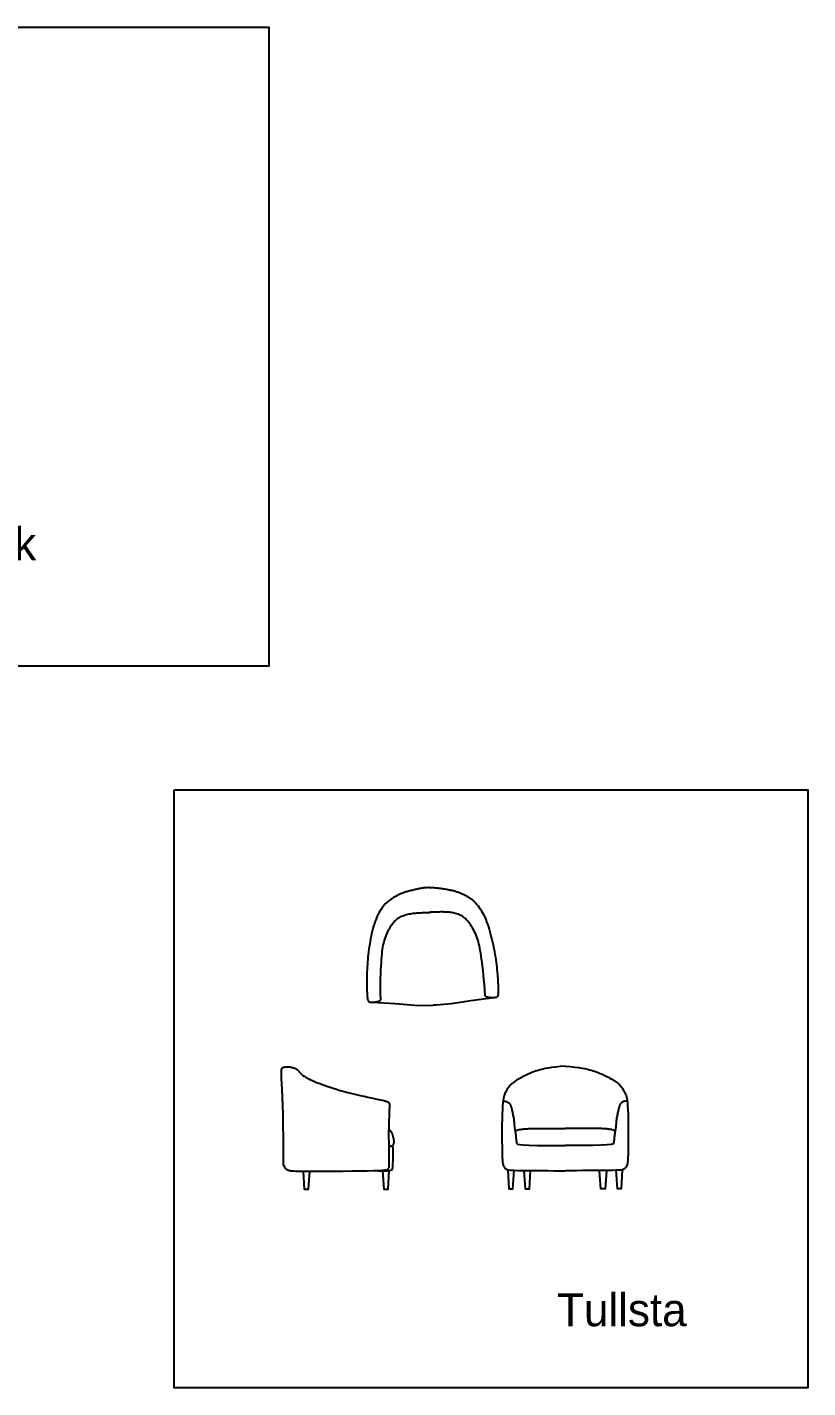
# Model space of a CAD drawing. Header units: centimetres. Extents: x 143523.8 to 143547.5, y 129048.9 to 129064.9.
# Drawn here: x 143537.6 to 143542.35, y 129056.6 to 129064.87 of the extents above; entities that cross this region are included whole.
import ezdxf

# ---------------------------------------------------------------- set-up
doc = ezdxf.new("R2010")
doc.units = ezdxf.units.CM
doc.layers.add('ARREDI_1piano', color=7, linetype='Continuous', lineweight=25)

# ---------------------------------------------------------------- blocks, each defined once
blk = doc.blocks.new('A$C0A122CAD')
at = {"color": 7}
for points in [[(-87.8, 66.83), (-88.46, 66.83), (-89.05, 66.82), (-89.58, 66.8), (-90.06, 66.77), (-90.48, 66.74), (-90.87, 66.71), (-91.23, 66.67), (-91.56, 66.63), (-91.87, 66.59), (-92.18, 66.55), (-92.49, 66.5), (-92.8, 66.45), (-93.13, 66.39), (-93.49, 66.32), (-93.87, 66.25), (-94.3, 66.16), (-94.77, 66.07), (-95.28, 65.97), (-95.82, 65.86), (-96.37, 65.75), (-96.93, 65.64), (-97.48, 65.52), (-98.02, 65.41), (-98.53, 65.3), (-99, 65.2), (-99.45, 65.1), (-99.87, 64.99), (-100.29, 64.88), (-100.72, 64.75), (-101.15, 64.61), (-101.61, 64.44), (-102.11, 64.25), (-102.64, 64.02), (-103.21, 63.77), (-103.81, 63.48), (-104.43, 63.18), (-105.06, 62.85), (-105.7, 62.5), (-106.34, 62.13), (-106.97, 61.74), (-107.59, 61.34), (-108.19, 60.92), (-108.79, 60.47), (-109.37, 59.99), (-109.95, 59.47), (-110.51, 58.9), (-111.08, 58.27), (-111.63, 57.58), (-112.19, 56.83), (-112.74, 56.01), (-113.28, 55.12), (-113.81, 54.18), (-114.33, 53.18), (-114.83, 52.13), (-115.3, 51.03), (-115.76, 49.88), (-116.18, 48.69), (-116.58, 47.46), (-116.95, 46.21), (-117.3, 44.93), (-117.63, 43.63), (-117.93, 42.33), (-118.22, 41.03), (-118.48, 39.74), (-118.73, 38.46), (-118.96, 37.19), (-119.18, 35.93), (-119.38, 34.68), (-119.56, 33.43), (-119.73, 32.18), (-119.88, 30.93), (-120.01, 29.67), (-120.14, 28.41), (-120.24, 27.15), (-120.34, 25.9), (-120.42, 24.67), (-120.49, 23.47), (-120.55, 22.3), (-120.6, 21.18), (-120.64, 20.11), (-120.67, 19.1), (-120.69, 18.15), (-120.71, 17.26), (-120.71, 16.44), (-120.71, 15.68), (-120.7, 14.99), (-120.69, 14.36), (-120.67, 13.8), (-120.64, 13.31), (-120.61, 12.88), (-120.57, 12.5), (-120.52, 12.18), (-120.45, 11.9), (-120.38, 11.67), (-120.3, 11.47), (-120.2, 11.3), (-120.09, 11.16), (-119.96, 11.05), (-119.81, 10.96), (-119.64, 10.88), (-119.46, 10.83), (-119.25, 10.79), (-119.01, 10.76), (-118.75, 10.74), (-118.46, 10.73), (-118.15, 10.74), (-117.82, 10.74), (-117.48, 10.76), (-117.14, 10.79), (-116.79, 10.82), (-116.44, 10.85), (-116.1, 10.9), (-115.77, 10.95), (-115.46, 11.01), (-115.17, 11.09), (-114.89, 11.19), (-114.63, 11.33), (-114.4, 11.49), (-114.19, 11.7), (-114, 11.96)], [(-88.17, 66.83), (-87.5, 66.83), (-86.91, 66.82), (-86.38, 66.8), (-85.91, 66.77), (-85.48, 66.74), (-85.1, 66.71), (-84.74, 66.67), (-84.41, 66.63), (-84.09, 66.59), (-83.79, 66.55), (-83.48, 66.5), (-83.17, 66.45), (-82.83, 66.39), (-82.48, 66.32), (-82.09, 66.25), (-81.66, 66.16), (-81.19, 66.07), (-80.68, 65.97), (-80.15, 65.86), (-79.59, 65.75), (-79.04, 65.64), (-78.48, 65.52), (-77.95, 65.41), (-77.44, 65.3), (-76.97, 65.2), (-76.52, 65.1), (-76.09, 64.99), (-75.67, 64.88), (-75.25, 64.75), (-74.81, 64.61), (-74.35, 64.44), (-73.86, 64.25), (-73.33, 64.02), (-72.76, 63.77), (-72.16, 63.48), (-71.54, 63.18), (-70.91, 62.85), (-70.27, 62.5), (-69.63, 62.13), (-69, 61.74), (-68.38, 61.34), (-67.77, 60.92), (-67.18, 60.47), (-66.6, 59.99), (-66.02, 59.47), (-65.45, 58.9), (-64.89, 58.27), (-64.33, 57.58), (-63.78, 56.83), (-63.23, 56.01), (-62.68, 55.12), (-62.15, 54.18), (-61.64, 53.18), (-61.14, 52.13), (-60.66, 51.03), (-60.21, 49.88), (-59.78, 48.69), (-59.39, 47.46), (-59.01, 46.21), (-58.66, 44.93), (-58.34, 43.63), (-58.03, 42.33), (-57.75, 41.03), (-57.48, 39.74), (-57.23, 38.46), (-57, 37.19), (-56.79, 35.93), (-56.59, 34.68), (-56.41, 33.43), (-56.24, 32.18), (-56.09, 30.93), (-55.95, 29.67), (-55.83, 28.41), (-55.72, 27.15), (-55.63, 25.9), (-55.55, 24.67), (-55.48, 23.47), (-55.42, 22.3), (-55.37, 21.18), (-55.33, 20.11), (-55.3, 19.1), (-55.27, 18.15), (-55.26, 17.26), (-55.25, 16.44), (-55.25, 15.68), (-55.26, 14.99), (-55.28, 14.36), (-55.3, 13.8), (-55.32, 13.31), (-55.36, 12.88), (-55.4, 12.5), (-55.45, 12.18), (-55.51, 11.9), (-55.58, 11.67), (-55.67, 11.47), (-55.77, 11.3), (-55.88, 11.16), (-56.01, 11.05), (-56.16, 10.96), (-56.32, 10.88), (-56.51, 10.83), (-56.72, 10.79), (-56.95, 10.76), (-57.22, 10.74), (-57.5, 10.73), (-57.81, 10.74), (-58.14, 10.74), (-58.48, 10.76), (-58.83, 10.79), (-59.18, 10.82), (-59.53, 10.85), (-59.87, 10.9), (-60.19, 10.95), (-60.5, 11.01), (-60.8, 11.09), (-61.08, 11.19), (-61.33, 11.33), (-61.57, 11.49), (-61.78, 11.7), (-61.97, 11.96)], [(-114, 11.96), (-113.97, 14.82), (-113.9, 17.51), (-113.8, 20.03), (-113.67, 22.38), (-113.51, 24.57), (-113.35, 26.6), (-113.17, 28.47), (-113, 30.19), (-112.83, 31.77), (-112.67, 33.2), (-112.51, 34.52), (-112.34, 35.74), (-112.15, 36.88), (-111.95, 37.94), (-111.72, 38.95), (-111.47, 39.92), (-111.18, 40.87), (-110.87, 41.8), (-110.52, 42.7), (-110.16, 43.57), (-109.78, 44.41), (-109.39, 45.22), (-108.99, 45.99), (-108.58, 46.72), (-108.18, 47.4), (-107.78, 48.05), (-107.37, 48.65), (-106.96, 49.22), (-106.54, 49.75), (-106.1, 50.25), (-105.66, 50.71), (-105.2, 51.13), (-104.72, 51.53), (-104.23, 51.89), (-103.72, 52.22), (-103.18, 52.52), (-102.63, 52.8), (-102.06, 53.05), (-101.47, 53.27), (-100.86, 53.47), (-100.23, 53.65), (-99.59, 53.8), (-98.94, 53.94), (-98.28, 54.05), (-97.62, 54.15), (-96.96, 54.23), (-96.32, 54.3), (-95.69, 54.35), (-95.08, 54.39), (-94.48, 54.42), (-93.91, 54.44), (-93.34, 54.46), (-92.77, 54.47), (-92.21, 54.47), (-91.65, 54.48), (-91.09, 54.48), (-90.52, 54.48), (-89.96, 54.48), (-89.42, 54.48), (-88.94, 54.49), (-88.51, 54.49), (-88.17, 54.48), (-87.93, 54.48), (-87.8, 54.47)], [(-61.97, 11.96), (-61.99, 14.82), (-62.06, 17.51), (-62.17, 20.03), (-62.3, 22.38), (-62.45, 24.57), (-62.62, 26.6), (-62.79, 28.47), (-62.97, 30.19), (-63.13, 31.77), (-63.29, 33.2), (-63.46, 34.52), (-63.63, 35.74), (-63.81, 36.88), (-64.02, 37.94), (-64.24, 38.95), (-64.5, 39.92), (-64.78, 40.87), (-65.1, 41.8), (-65.44, 42.7), (-65.81, 43.57), (-66.19, 44.41), (-66.58, 45.22), (-66.98, 45.99), (-67.38, 46.72), (-67.78, 47.4), (-68.19, 48.05), (-68.6, 48.65), (-69.01, 49.22), (-69.43, 49.75), (-69.86, 50.25), (-70.31, 50.71), (-70.77, 51.13), (-71.24, 51.53), (-71.74, 51.89), (-72.25, 52.22), (-72.78, 52.52), (-73.33, 52.8), (-73.9, 53.05), (-74.49, 53.27), (-75.1, 53.47), (-75.73, 53.65), (-76.38, 53.8), (-77.03, 53.94), (-77.69, 54.05), (-78.35, 54.15), (-79.01, 54.23), (-79.65, 54.3), (-80.28, 54.35), (-80.89, 54.39), (-81.48, 54.42), (-82.06, 54.44), (-82.63, 54.46), (-83.19, 54.47), (-83.75, 54.47), (-84.32, 54.48), (-84.88, 54.48), (-85.45, 54.48), (-86.01, 54.48), (-86.54, 54.48), (-87.03, 54.49), (-87.45, 54.49), (-87.8, 54.48), (-88.04, 54.48), (-88.17, 54.47)], [(-118.31, 10.73), (-106.82, 9.68), (-97.16, 8.49), (-89.58, 8.12), (-87.98, 8.1)], [(-57.66, 10.73), (-69.15, 9.68), (-78.81, 8.49), (-86.39, 8.12), (-87.98, 8.1)]]:
    blk.add_lwpolyline(points, dxfattribs=at)
blk = doc.blocks.new('A$C2D0B664C')
at = {"color": 7}
for points in [[(11.5, 69.85), (8.73, 69.61), (6.35, 69.35), (4.3, 69.08), (2.56, 68.81), (1.06, 68.52), (-0.21, 68.24), (-1.32, 67.96), (-2.3, 67.68), (-3.19, 67.42), (-4.01, 67.15), (-4.77, 66.9), (-5.48, 66.63), (-6.17, 66.36), (-6.84, 66.09), (-7.51, 65.79), (-8.19, 65.48), (-8.89, 65.15), (-9.61, 64.8), (-10.34, 64.43), (-11.06, 64.05), (-11.78, 63.67), (-12.48, 63.28), (-13.15, 62.89), (-13.79, 62.51), (-14.38, 62.13), (-14.93, 61.76), (-15.44, 61.38), (-15.92, 61.01), (-16.36, 60.63), (-16.78, 60.23), (-17.17, 59.83), (-17.53, 59.41), (-17.87, 58.97), (-18.2, 58.51), (-18.5, 58.03), (-18.79, 57.55), (-19.07, 57.06), (-19.33, 56.57), (-19.57, 56.08), (-19.81, 55.59), (-20.03, 55.1), (-20.24, 54.56), (-20.44, 53.93), (-20.62, 53.14), (-20.78, 52.15), (-20.93, 50.89), (-21.05, 49.33), (-21.16, 47.39), (-21.24, 45.07), (-21.3, 42.42), (-21.34, 39.57), (-21.36, 36.62), (-21.36, 33.66), (-21.35, 30.81), (-21.33, 28.17), (-21.29, 25.84), (-21.24, 23.91), (-21.18, 22.35), (-21.11, 21.11), (-21.02, 20.15), (-20.93, 19.41), (-20.81, 18.86), (-20.68, 18.43), (-20.53, 18.08), (-20.37, 17.78), (-20.19, 17.51), (-20, 17.27), (-19.79, 17.05), (-19.59, 16.86), (-19.37, 16.68), (-19.16, 16.53), (-18.94, 16.4), (-18.72, 16.27), (-18.42, 16.17), (-17.97, 16.07), (-17.3, 15.99), (-16.32, 15.92), (-14.97, 15.86), (-13.16, 15.81), (-10.81, 15.77), (-7.91, 15.74), (-4.61, 15.71), (-1.13, 15.69), (2.31, 15.68), (5.49, 15.67), (8.2, 15.66), (10.22, 15.64), (11.35, 15.63)], [(11.19, 69.85), (13.96, 69.61), (16.35, 69.35), (18.39, 69.08), (20.14, 68.81), (21.63, 68.52), (22.9, 68.24), (24.01, 67.96), (24.99, 67.68), (25.88, 67.42), (26.7, 67.15), (27.46, 66.9), (28.17, 66.63), (28.86, 66.36), (29.53, 66.09), (30.2, 65.79), (30.88, 65.48), (31.58, 65.15), (32.3, 64.8), (33.03, 64.43), (33.76, 64.05), (34.47, 63.67), (35.17, 63.28), (35.85, 62.89), (36.48, 62.51), (37.07, 62.13), (37.62, 61.76), (38.14, 61.38), (38.61, 61.01), (39.06, 60.63), (39.47, 60.23), (39.86, 59.83), (40.22, 59.41), (40.56, 58.97), (40.89, 58.51), (41.2, 58.03), (41.49, 57.55), (41.76, 57.06), (42.02, 56.57), (42.27, 56.08), (42.5, 55.59), (42.72, 55.1), (42.93, 54.56), (43.13, 53.93), (43.31, 53.14), (43.47, 52.15), (43.62, 50.89), (43.75, 49.33), (43.85, 47.39), (43.93, 45.07), (43.99, 42.42), (44.03, 39.57), (44.05, 36.62), (44.05, 33.66), (44.04, 30.81), (44.02, 28.17), (43.98, 25.84), (43.93, 23.91), (43.87, 22.35), (43.8, 21.11), (43.72, 20.15), (43.62, 19.41), (43.5, 18.86), (43.37, 18.43), (43.22, 18.08), (43.06, 17.78), (42.88, 17.51), (42.69, 17.27), (42.49, 17.05), (42.28, 16.86), (42.06, 16.68), (41.85, 16.53), (41.63, 16.4), (41.41, 16.27), (41.11, 16.17), (40.67, 16.07), (39.99, 15.99), (39.02, 15.92), (37.66, 15.86), (35.85, 15.81), (33.5, 15.77), (30.6, 15.74), (27.3, 15.71), (23.82, 15.69), (20.39, 15.68), (17.2, 15.67), (14.49, 15.66), (12.47, 15.64), (11.35, 15.63)], [(-20.84, 51.63), (-20.39, 51.69), (-19.96, 51.69), (-19.57, 51.64), (-19.21, 51.56), (-18.88, 51.44), (-18.58, 51.3), (-18.31, 51.15), (-18.07, 51), (-17.86, 50.84), (-17.67, 50.69), (-17.5, 50.52), (-17.35, 50.35), (-17.22, 50.17), (-17.1, 49.96), (-16.99, 49.74), (-16.88, 49.48), (-16.78, 49.2), (-16.68, 48.88), (-16.58, 48.54), (-16.48, 48.17), (-16.38, 47.77), (-16.28, 47.36), (-16.17, 46.91), (-16.07, 46.45), (-15.96, 45.98), (-15.85, 45.49), (-15.74, 44.99), (-15.64, 44.48), (-15.54, 43.98), (-15.44, 43.48), (-15.36, 43), (-15.29, 42.53), (-15.23, 42.07), (-15.18, 41.64), (-15.14, 41.22), (-15.1, 40.82), (-15.08, 40.44), (-15.05, 40.06), (-15.02, 39.7), (-15, 39.35), (-14.97, 39), (-14.93, 38.66), (-14.9, 38.33), (-14.85, 38), (-14.81, 37.67), (-14.76, 37.34), (-14.71, 37.01), (-14.66, 36.67), (-14.6, 36.33), (-14.54, 35.98), (-14.47, 35.62), (-14.41, 35.25), (-14.35, 34.86), (-14.29, 34.46), (-14.23, 34.04), (-14.18, 33.6), (-14.14, 33.13), (-14.09, 32.65), (-14.05, 32.16), (-14.01, 31.68), (-13.96, 31.21), (-13.91, 30.77), (-13.86, 30.35), (-13.79, 29.98), (-13.67, 29.66), (-13.26, 29.38), (-12.27, 29.15), (-10.41, 28.97), (-7.41, 28.83), (-2.97, 28.73), (3.19, 28.67), (11.35, 28.65)], [(43.53, 51.63), (43.08, 51.69), (42.66, 51.69), (42.26, 51.64), (41.9, 51.56), (41.57, 51.44), (41.27, 51.3), (41, 51.15), (40.76, 51), (40.55, 50.84), (40.36, 50.69), (40.19, 50.52), (40.05, 50.35), (39.91, 50.17), (39.79, 49.96), (39.68, 49.74), (39.58, 49.48), (39.47, 49.2), (39.37, 48.88), (39.27, 48.54), (39.17, 48.17), (39.07, 47.77), (38.97, 47.36), (38.86, 46.91), (38.76, 46.45), (38.65, 45.98), (38.54, 45.49), (38.43, 44.99), (38.33, 44.48), (38.23, 43.98), (38.14, 43.48), (38.05, 43), (37.98, 42.53), (37.92, 42.07), (37.87, 41.64), (37.83, 41.22), (37.8, 40.82), (37.77, 40.44), (37.74, 40.06), (37.72, 39.7), (37.69, 39.35), (37.66, 39), (37.62, 38.66), (37.59, 38.33), (37.55, 38), (37.5, 37.67), (37.45, 37.34), (37.4, 37.01), (37.35, 36.67), (37.29, 36.33), (37.23, 35.98), (37.17, 35.62), (37.1, 35.25), (37.04, 34.86), (36.98, 34.46), (36.93, 34.04), (36.87, 33.6), (36.83, 33.13), (36.78, 32.65), (36.74, 32.16), (36.7, 31.68), (36.65, 31.21), (36.6, 30.77), (36.55, 30.35), (36.49, 29.98), (36.37, 29.66), (35.95, 29.38), (34.96, 29.15), (33.1, 28.97), (30.1, 28.83), (25.66, 28.73), (19.5, 28.67), (11.35, 28.65)], [(-14.58, 36.16), (-14.26, 36.37), (-13.89, 36.55), (-13.48, 36.7), (-13.05, 36.83), (-12.61, 36.93), (-12.17, 37.01), (-11.74, 37.08), (-11.33, 37.14), (-10.95, 37.19), (-10.6, 37.24), (-10.26, 37.28), (-9.93, 37.31), (-9.59, 37.34), (-9.25, 37.36), (-8.88, 37.38), (-8.48, 37.4), (-8.05, 37.42), (-7.58, 37.44), (-7.07, 37.45), (-6.53, 37.47), (-5.95, 37.48), (-5.34, 37.49), (-4.69, 37.5), (-4.01, 37.51), (-3.29, 37.51), (-2.55, 37.52), (-1.77, 37.52), (-0.95, 37.53), (-0.1, 37.53), (0.79, 37.54), (1.72, 37.54), (2.68, 37.55), (3.69, 37.57), (4.73, 37.58), (5.8, 37.59), (6.89, 37.6), (8, 37.6), (9.12, 37.59), (10.23, 37.58), (11.35, 37.55)], [(37.27, 36.16), (36.95, 36.37), (36.58, 36.55), (36.17, 36.7), (35.74, 36.83), (35.3, 36.93), (34.86, 37.01), (34.43, 37.08), (34.02, 37.14), (33.64, 37.19), (33.29, 37.24), (32.95, 37.28), (32.62, 37.31), (32.29, 37.34), (31.94, 37.36), (31.57, 37.38), (31.18, 37.4), (30.74, 37.42), (30.27, 37.44), (29.76, 37.45), (29.22, 37.47), (28.64, 37.48), (28.03, 37.49), (27.38, 37.5), (26.7, 37.51), (25.99, 37.51), (25.24, 37.52), (24.46, 37.52), (23.65, 37.53), (22.79, 37.53), (21.9, 37.54), (20.98, 37.54), (20.01, 37.55), (19, 37.57), (17.96, 37.58), (16.89, 37.59), (15.8, 37.6), (14.69, 37.6), (13.58, 37.59), (12.46, 37.58), (11.35, 37.55)], [(-18.23, 16.13), (-17.77, 6.34), (-15.72, 6.34), (-15.06, 15.86)], [(-10.05, 15.67), (-9.35, 6.34), (-7.08, 6.34), (-6.51, 15.67)], [(32.75, 15.67), (32.04, 6.34), (29.77, 6.34), (29.2, 15.67)], [(40.92, 16.13), (40.46, 6.34), (38.41, 6.34), (37.75, 15.86)]]:
    blk.add_lwpolyline(points, dxfattribs=at)
blk = doc.blocks.new('A$C52583B17')
at = {"color": 7}
blk.add_line((-0.39, 65.21), (-1.15, 65.22), dxfattribs=at)
for points in [[(-55.65, 55.67), (-55.62, 63), (-55.66, 69.75), (-55.77, 75.92), (-55.91, 81.49), (-56.08, 86.46), (-56.26, 90.81), (-56.42, 94.53), (-56.56, 97.61), (-56.65, 100.06), (-56.7, 101.93), (-56.71, 103.32), (-56.69, 104.29), (-56.64, 104.92), (-56.57, 105.31), (-56.49, 105.52), (-56.39, 105.65), (-56.29, 105.74), (-56.18, 105.83), (-56.06, 105.9), (-55.93, 105.97), (-55.79, 106.03), (-55.65, 106.08), (-55.49, 106.13), (-55.32, 106.17), (-55.14, 106.21), (-54.94, 106.24), (-54.74, 106.27), (-54.53, 106.29), (-54.3, 106.31), (-54.07, 106.32), (-53.83, 106.33), (-53.59, 106.33), (-53.34, 106.32), (-53.09, 106.31), (-52.83, 106.29), (-52.57, 106.26), (-52.31, 106.23), (-52.04, 106.2), (-51.77, 106.15), (-51.51, 106.1), (-51.24, 106.05), (-50.97, 105.99), (-50.71, 105.92), (-50.45, 105.85), (-50.2, 105.77), (-49.95, 105.68), (-49.71, 105.58), (-49.49, 105.47), (-49.27, 105.35), (-49.06, 105.23), (-48.87, 105.09), (-48.68, 104.95), (-48.49, 104.79), (-48.32, 104.63), (-48.15, 104.47), (-47.98, 104.29), (-47.82, 104.11), (-47.66, 103.93), (-47.5, 103.74), (-47.34, 103.55), (-47.19, 103.36), (-47.03, 103.17), (-46.88, 102.98), (-46.73, 102.8), (-46.57, 102.63), (-46.41, 102.45), (-46.22, 102.27), (-45.99, 102.09), (-45.72, 101.88), (-45.39, 101.65), (-44.99, 101.4), (-44.5, 101.11), (-43.92, 100.79), (-43.25, 100.43), (-42.48, 100.05), (-41.62, 99.63), (-40.68, 99.19), (-39.64, 98.73), (-38.52, 98.26), (-37.31, 97.77), (-36.01, 97.27), (-34.62, 96.76), (-33.15, 96.25), (-31.58, 95.72), (-29.92, 95.2), (-28.16, 94.67), (-26.3, 94.13), (-24.34, 93.59), (-22.28, 93.06), (-20.17, 92.53), (-18.04, 92.01), (-15.93, 91.52), (-13.91, 91.05), (-12, 90.62), (-10.25, 90.24), (-8.71, 89.91), (-7.42, 89.63), (-6.34, 89.41), (-5.47, 89.23), (-4.76, 89.08), (-4.19, 88.96), (-3.73, 88.86), (-3.36, 88.78), (-3.04, 88.69), (-2.76, 88.61), (-2.5, 88.52), (-2.27, 88.43), (-2.06, 88.34), (-1.87, 88.26), (-1.7, 88.17), (-1.56, 88.1), (-1.44, 88.03), (-1.33, 87.97), (-1.24, 87.92), (-1.17, 87.87), (-1.11, 87.83), (-1.06, 87.78), (-1.02, 87.74), (-0.98, 87.69), (-0.95, 87.64), (-0.92, 87.57), (-0.89, 87.48), (-0.87, 87.33), (-0.85, 87.1), (-0.84, 86.77), (-0.84, 86.32), (-0.84, 85.72), (-0.86, 84.95), (-0.89, 84), (-0.93, 82.88), (-0.98, 81.64), (-1.03, 80.29), (-1.08, 78.88), (-1.13, 77.43), (-1.17, 75.98), (-1.2, 74.56), (-1.22, 73.18), (-1.23, 71.86), (-1.23, 70.57), (-1.22, 69.3), (-1.2, 68.05), (-1.18, 66.8), (-1.16, 65.54), (-1.13, 64.26), (-1.11, 62.96), (-1.08, 61.65), (-1.06, 60.35), (-1.05, 59.1), (-1.04, 57.91), (-1.04, 56.8), (-1.05, 55.82), (-1.07, 54.97), (-1.11, 54.27), (-1.26, 53.72), (-1.59, 53.29), (-2.2, 52.97), (-3.17, 52.73), (-4.59, 52.56), (-6.55, 52.45), (-9.14, 52.36), (-12.39, 52.29), (-16.19, 52.23), (-20.36, 52.19), (-24.72, 52.15), (-29.12, 52.12), (-33.38, 52.1), (-37.33, 52.09), (-40.8, 52.09), (-43.66, 52.09), (-45.95, 52.1), (-47.74, 52.12), (-49.1, 52.15), (-50.12, 52.18), (-50.87, 52.22), (-51.43, 52.27), (-51.86, 52.33), (-52.25, 52.4), (-52.6, 52.47), (-52.91, 52.56), (-53.2, 52.66), (-53.45, 52.77), (-53.69, 52.89), (-53.91, 53.02), (-54.11, 53.16), (-54.3, 53.31), (-54.49, 53.49), (-54.67, 53.7), (-54.85, 53.95), (-55.03, 54.27), (-55.23, 54.65), (-55.43, 55.12), (-55.65, 55.67)], [(-6.55, 52.45), (-4.22, 52.4), (-2.43, 52.42), (-1.13, 52.52), (-0.22, 52.71), (0.36, 53.01), (0.7, 53.43), (0.87, 53.98), (0.94, 54.66), (0.99, 55.49), (1.03, 56.44), (1.06, 57.46), (1.08, 58.52), (1.09, 59.58), (1.1, 60.6), (1.1, 61.54), (1.1, 62.37), (1.1, 63.06), (1.09, 63.61), (1.08, 64.04), (1.05, 64.37), (1.01, 64.62), (0.94, 64.79), (0.85, 64.92), (0.73, 65.01), (0.57, 65.07), (0.4, 65.12), (0.21, 65.16), (0.03, 65.18), (-0.13, 65.2), (-0.27, 65.2), (-0.36, 65.21), (-0.39, 65.21), (-0.36, 65.21), (-0.27, 65.21), (-0.13, 65.22), (0.04, 65.24), (0.23, 65.27), (0.42, 65.31), (0.62, 65.37), (0.79, 65.44), (0.95, 65.54), (1.07, 65.66), (1.17, 65.8), (1.26, 65.94), (1.33, 66.1), (1.38, 66.26), (1.43, 66.43), (1.47, 66.6), (1.5, 66.76), (1.53, 66.92), (1.56, 67.09), (1.58, 67.26), (1.59, 67.45), (1.59, 67.64), (1.59, 67.85), (1.57, 68.08), (1.54, 68.33), (1.49, 68.6), (1.44, 68.88), (1.39, 69.17), (1.32, 69.46), (1.26, 69.74), (1.19, 70.02), (1.13, 70.28), (1.07, 70.53), (1, 70.76), (0.94, 70.97), (0.88, 71.18), (0.81, 71.39), (0.73, 71.6), (0.65, 71.81), (0.56, 72.02), (0.45, 72.25), (0.32, 72.49), (0.15, 72.73), (-0.05, 72.97), (-0.3, 73.21), (-0.61, 73.45), (-1, 73.69), (-1.21, 73.79)], [(-45.55, 52.1), (-44.91, 42.89), (-42.68, 42.89), (-42.05, 52.09)], [(-4.43, 52.4), (-3.76, 42.89), (-1.54, 42.89), (-0.88, 52.57)]]:
    blk.add_lwpolyline(points, dxfattribs=at)

msp = doc.modelspace()

# ---------------------------------------------------------------- linework, layer by layer
at = {"color": 160}
msp.add_lwpolyline([(143535.332, 129064.8741), (143539.0699, 129064.8741), (143539.0699, 129060.9877), (143535.332, 129060.9877)], close=True, dxfattribs=at)
at = {"color": 40}
msp.add_lwpolyline([(143538.4947, 129060.2347), (143542.3488, 129060.2347), (143542.3488, 129056.5964), (143538.4947, 129056.5964)], close=True, dxfattribs=at)

# ---------------------------------------------------------------- block references
at = {"color": 7, "xscale": 0.01174397820211259, "yscale": 0.01174397820211259, "zscale": 0.01174397820211259}
for name, p in [('A$C52583B17', (143539.8135, 129057.3005)), ('A$C2D0B664C', (143540.7393, 129057.7333))]:
    msp.add_blockref(name, p, dxfattribs=at)
at = {"layer": 'ARREDI_1piano', "color": 7, "xscale": 0.01219900759473966, "yscale": 0.01219900759473966, "zscale": 0.01219900759473966, "rotation": 2.131627405965467}
msp.add_blockref('A$C0A122CAD', (143541.1462, 129058.8647), dxfattribs=at)

# ---------------------------------------------------------------- texts
at = {"color": 0, "char_height": 0.2, "attachment_point": 1}
for s, width, insert in [('Lack', 1.651428, (143537.0904, 129061.8315)), ('Tullsta', 1.57804, (143540.824, 129057.171))]:
    msp.add_mtext_dynamic_manual_height_columns(s, width=width, gutter_width=1, heights=[0], dxfattribs=dict(at, insert=insert))

doc.saveas('drawing.dxf')
